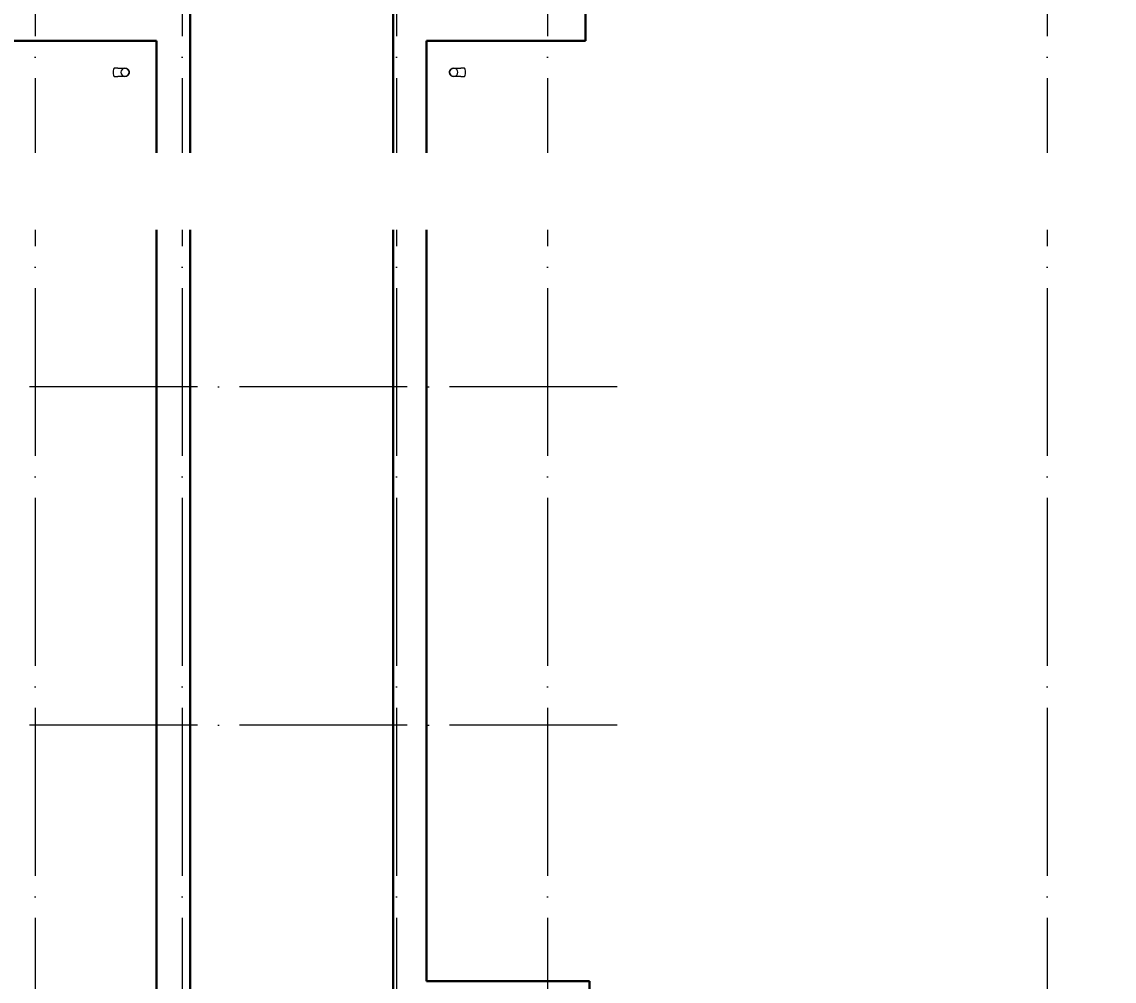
# Model space of a CAD drawing. Header units: millimetres. Extents: x -396912 to 182286, y -43638 to 41610.
# Drawn here: x -201775 to -188769, y 130 to 11555 of the extents above; entities that cross this region are included whole.
import ezdxf
from ezdxf import colors
from ezdxf.entities.mleader import LeaderData, LeaderLine
from ezdxf.math import Vec2, Vec3

# ---------------------------------------------------------------- set-up
doc = ezdxf.new("R2010")
doc.units = ezdxf.units.MM
doc.linetypes.add('ADSK_Линия сетки', pattern=[25, 20, -2.5, 0, -2.5])
for name, color, linetype, lineweight in [('RC-Выноски', 7, 'Continuous', 0), ('Обобщенные модели', 252, 'Continuous', 18), ('Оси', 252, 'Continuous', 9), ('Стены наружные', 7, 'Continuous', 18)]:
    doc.layers.add(name, color=color, linetype=linetype, lineweight=lineweight)
doc.styles.add('RubezhCAD', font='', dxfattribs={"oblique": 10})
doc.styles.get('RubezhCAD').set_extended_font_data('GOST type A')

# ---------------------------------------------------------------- blocks, each defined once
blk = doc.blocks.new('подвал')
at = {"layer": 'Обобщенные модели', "color": 251, "true_color": 0x636466}
for p, q in [((-206335, 10086), (-206376, 10086)), ((-202208, 10086), (-202249, 10086)), ((-206376, 9986), (-206335, 9986)), ((-202249, 9986), (-202208, 9986))]:
    blk.add_line(p, q, dxfattribs=at)
at = {"layer": 'Обобщенные модели', "color": 251, "true_color": 0x636466, "flags": 128}
for points in [[(-206335, 10086), (-206331, 10086), (-206326, 10086), (-206321, 10086), (-206317, 10086), (-206312, 10086), (-206308, 10086), (-206304, 10086), (-206300, 10086), (-206296, 10086), (-206292, 10086), (-206288, 10086), (-206285, 10086), (-206281, 10086), (-206278, 10086), (-206275, 10086), (-206272, 10086), (-206269, 10086), (-206267, 10086), (-206264, 10086), (-206262, 10086), (-206260, 10086), (-206258, 10086), (-206256, 10086), (-206254, 10086), (-206253, 10086), (-206252, 10086), (-206251, 10086), (-206250, 10086), (-206250, 10086), (-206249, 10086), (-206249, 10086), (-206249, 10086)], [(-206249, 10086), (-206247, 10086), (-206245, 10086), (-206243, 10086), (-206241, 10085), (-206239, 10085), (-206237, 10084), (-206235, 10084), (-206233, 10083), (-206231, 10083), (-206229, 10082), (-206228, 10081), (-206226, 10080), (-206224, 10079), (-206222, 10078), (-206221, 10077), (-206219, 10076), (-206218, 10075), (-206216, 10073), (-206215, 10072), (-206213, 10071), (-206212, 10069), (-206210, 10068), (-206209, 10066), (-206208, 10065), (-206207, 10063), (-206206, 10061), (-206205, 10059), (-206204, 10058), (-206203, 10056), (-206202, 10054), (-206202, 10052), (-206201, 10050), (-206201, 10048), (-206200, 10046), (-206200, 10044), (-206199, 10042), (-206199, 10040), (-206199, 10038), (-206199, 10036), (-206199, 10036)], [(-206199, 10036), (-206199, 10034), (-206199, 10032), (-206199, 10030), (-206200, 10028), (-206200, 10026), (-206200, 10024), (-206201, 10022), (-206201, 10020), (-206202, 10018), (-206203, 10016), (-206204, 10015), (-206205, 10013), (-206206, 10011), (-206207, 10009), (-206208, 10008), (-206209, 10006), (-206210, 10004), (-206211, 10003), (-206213, 10001), (-206214, 10000), (-206216, 9999), (-206217, 9997), (-206219, 9996), (-206220, 9995), (-206222, 9994), (-206224, 9993), (-206225, 9992), (-206227, 9991), (-206229, 9990), (-206231, 9989), (-206233, 9989), (-206235, 9988), (-206237, 9987), (-206238, 9987), (-206240, 9987), (-206242, 9986), (-206244, 9986), (-206246, 9986), (-206248, 9986), (-206249, 9986)], [(-202385, 10036), (-202385, 10038), (-202385, 10040), (-202385, 10042), (-202384, 10044), (-202384, 10046), (-202384, 10048), (-202383, 10050), (-202382, 10052), (-202382, 10054), (-202381, 10055), (-202380, 10057), (-202379, 10059), (-202378, 10061), (-202377, 10062), (-202376, 10064), (-202375, 10066), (-202374, 10067), (-202373, 10069), (-202371, 10070), (-202370, 10072), (-202368, 10073), (-202367, 10074), (-202365, 10076), (-202364, 10077), (-202362, 10078), (-202360, 10079), (-202359, 10080), (-202357, 10081), (-202355, 10082), (-202353, 10083), (-202351, 10083), (-202349, 10084), (-202347, 10084), (-202345, 10085), (-202343, 10085), (-202341, 10085), (-202339, 10086), (-202337, 10086), (-202335, 10086), (-202335, 10086)], [(-202335, 9986), (-202337, 9986), (-202339, 9986), (-202341, 9986), (-202343, 9987), (-202345, 9987), (-202347, 9987), (-202349, 9988), (-202351, 9988), (-202353, 9989), (-202354, 9990), (-202356, 9991), (-202358, 9992), (-202360, 9993), (-202362, 9994), (-202363, 9995), (-202365, 9996), (-202366, 9997), (-202368, 9998), (-202369, 10000), (-202371, 10001), (-202372, 10003), (-202373, 10004), (-202375, 10006), (-202376, 10007), (-202377, 10009), (-202378, 10011), (-202379, 10012), (-202380, 10014), (-202381, 10016), (-202382, 10018), (-202382, 10020), (-202383, 10022), (-202383, 10023), (-202384, 10025), (-202384, 10027), (-202385, 10029), (-202385, 10031), (-202385, 10033), (-202385, 10035), (-202385, 10036)], [(-202335, 10086), (-202335, 10086), (-202335, 10086), (-202334, 10086), (-202333, 10086), (-202332, 10086), (-202331, 10086), (-202330, 10086), (-202329, 10086), (-202327, 10086), (-202325, 10086), (-202323, 10086), (-202321, 10086), (-202318, 10086), (-202316, 10086), (-202313, 10086), (-202310, 10086), (-202307, 10086), (-202304, 10086), (-202301, 10086), (-202297, 10086), (-202293, 10086), (-202290, 10086), (-202286, 10086), (-202282, 10086), (-202277, 10086), (-202273, 10086), (-202269, 10086), (-202264, 10086), (-202260, 10086), (-202255, 10086), (-202251, 10086), (-202249, 10086)], [(-206249, 9986), (-206249, 9986), (-206249, 9986), (-206250, 9986), (-206251, 9986), (-206251, 9986), (-206253, 9986), (-206254, 9986), (-206255, 9986), (-206257, 9986), (-206259, 9986), (-206261, 9986), (-206263, 9986), (-206265, 9986), (-206268, 9986), (-206271, 9986), (-206274, 9986), (-206277, 9986), (-206280, 9986), (-206283, 9986), (-206287, 9986), (-206291, 9986), (-206294, 9986), (-206298, 9986), (-206302, 9986), (-206306, 9986), (-206311, 9986), (-206315, 9986), (-206319, 9986), (-206324, 9986), (-206329, 9986), (-206333, 9986), (-206335, 9986)], [(-202249, 9986), (-202253, 9986), (-202258, 9986), (-202263, 9986), (-202267, 9986), (-202271, 9986), (-202276, 9986), (-202280, 9986), (-202284, 9986), (-202288, 9986), (-202292, 9986), (-202296, 9986), (-202299, 9986), (-202303, 9986), (-202306, 9986), (-202309, 9986), (-202312, 9986), (-202315, 9986), (-202317, 9986), (-202320, 9986), (-202322, 9986), (-202324, 9986), (-202326, 9986), (-202328, 9986), (-202329, 9986), (-202331, 9986), (-202332, 9986), (-202333, 9986), (-202334, 9986), (-202334, 9986), (-202335, 9986), (-202335, 9986), (-202335, 9986)]]:
    blk.add_lwpolyline(points, dxfattribs=at)
at = {"layer": 'Обобщенные модели', "color": 251, "true_color": 0x636466}
for centre, start, end in [((-206249, 10036), 0, 180), ((-206249, 10036), 180, 0), ((-202335, 10036), 0, 180), ((-202335, 10036), 180, 0)]:
    blk.add_arc(centre, 50, start, end, dxfattribs=at)
for centre, major_axis, start_param, end_param in [((-206376, 10036), (0, -50), 3.141593, 4.712389), ((-206376, 10036), (0, -50), 4.712389, 6.283185), ((-202208, 10036), (0, 50), 4.712389, 6.283185), ((-202208, 10036), (0, 50), 3.141593, 4.712389)]:
    blk.add_ellipse(centre, major_axis=major_axis, ratio=0.309017, start_param=start_param, end_param=end_param, dxfattribs=at)
at = {"layer": 'Оси', "color": 251, "linetype": 'ADSK_Линия сетки', "ltscale": 100, "true_color": 0x636466}
for p, q in [((-207317, 29968), (-207317, -28468)), ((-205567, 29968), (-205567, -28468)), ((-203017, 29968), (-203017, -28468)), ((-201217, 29968), (-201217, -28468)), ((-195267, 29968), (-195267, -28468)), ((-200387, 6292), (-244528, 6292)), ((-200387, 2262), (-244528, 2262))]:
    blk.add_line(p, q, dxfattribs=at)
at = {"layer": 'Стены наружные', "color": 251, "lineweight": 30, "true_color": 0x636466}
for p, q in [((-200767, 10412), (-200767, 14112)), ((-205472, -5788), (-205472, 10987)), ((-203057, 10987), (-203057, -5788)), ((-207767, 10412), (-205872, 10412)), ((-205872, 10412), (-205872, -5788)), ((-202657, 10412), (-200767, 10412)), ((-202657, -788), (-202657, 10412)), ((-200719, -788), (-202657, -788)), ((-200719, -1038), (-200719, -788))]:
    blk.add_line(p, q, dxfattribs=at)
blk = doc.blocks.new('_None')

msp = doc.modelspace()

# ---------------------------------------------------------------- block references
msp.add_blockref('подвал', (5702, 918))

# ---------------------------------------------------------------- next in the draw order: leaders
at = {"layer": 'RC-Выноски'}
ml = msp.add_multileader_mtext('Standard', dxfattribs=at)
ml.set_content('ВВГнг(А)-LSLTx 2х1,5\\Pв подвал', color=256, style='RubezhCAD')
ml.set_leader_properties()
ml.set_arrow_properties(name='NONE')
ml.build(insert=Vec2(0, 0))
ml.multileader.update_dxf_attribs({"has_text_frame": 1, "text_left_attachment_type": 6, "text_right_attachment_type": 6, "dogleg_length": 2, "arrow_head_size": 400, "scale": 100})
ctx = ml.context
ctx.base_point, ctx.scale, ctx.char_height, ctx.arrow_head_size, ctx.landing_gap_size, ctx.plane_origin = Vec3(-33701, 9570), 100, 250, 400, 100, Vec3(-525845, -429537)
ctx.left_attachment, ctx.right_attachment, ctx.text_align_type = 6, 6, 1
notes = []
notes.append((ctx, [(1, (1, 1, 0), (-30436, 9570), (-1, 0), 200, [(0, [(-27186, 13435)], 0, [])])]))
ctx.mtext.insert, ctx.mtext.width, ctx.mtext.defined_height, ctx.mtext.alignment, ctx.mtext.flow_direction = Vec3(-32169, 9870), 4286.59, 1161, 2, 5
ctx.mtext.has_bg_fill, ctx.mtext.bg_color, ctx.mtext.bg_scale_factor, ctx.mtext.bg_transparency, ctx.mtext.use_window_bg_color = 1, -1027028792, 1.5, 0, 1
for ctx, leaders in notes:
    for number, flags, end, landing, length, lines in leaders:
        leader = LeaderData()
        leader.index, (leader.has_last_leader_line, leader.has_dogleg_vector, leader.attachment_direction) = number, flags
        leader.last_leader_point, leader.dogleg_vector, leader.dogleg_length = Vec3(end), Vec3(landing), length
        for number, points, colour, breaks in lines:
            line = LeaderLine()
            line.index, line.vertices, line.color, line.breaks = number, Vec3.list(points), colors.encode_raw_color(colour), breaks
            leader.lines.append(line)
        ctx.leaders.append(leader)

doc.saveas('drawing.dxf')
